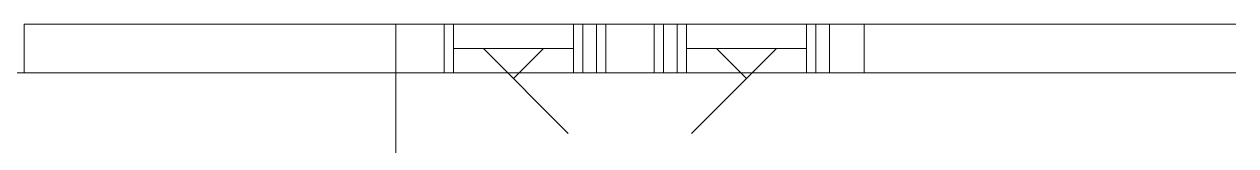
# Model space of a CAD drawing. Header units: millimetres. Extents: x 10 to 413, y 10 to 287.
# Drawn here: x 161.94 to 188.19, y 144.73 to 147.35 of the extents above; entities that cross this region are included whole.
import ezdxf
from ezdxf.lldxf.tags import DXFTag

# ---------------------------------------------------------------- set-up
doc = ezdxf.new("R2010")
doc.units = ezdxf.units.MM
doc.layers.add('LAYER6', color=252, linetype='Continuous')
tags = doc.linetypes.add('dashed', pattern=[7.5, 6, -1.5]).pattern_tags.tags
tags[6:7] = [DXFTag(74, 4), DXFTag(75, 0), DXFTag(340, '0'), DXFTag(46, 1.0), DXFTag(50, 0.0), DXFTag(44, 0.0), DXFTag(45, 0.0)]
tags[4:5] = [DXFTag(74, 4), DXFTag(75, 0), DXFTag(340, '0'), DXFTag(46, 1.0), DXFTag(50, 0.0), DXFTag(44, 0.0), DXFTag(45, 0.0)]

# ---------------------------------------------------------------- blocks, each defined once
blk = doc.blocks.new('FcPack%d0')
at = {"layer": 'LAYER6', "color": 3, "linetype": 'Continuous', "lineweight": 13}
for p, q in [((21.957, -8.661), (13.907, -8.661)), ((13.907, -8.661), (13.907, -9.711)), ((21.957, -9.711), (21.957, -8.661)), ((21.957, -8.661), (23.007, -8.661)), ((23.007, -9.711), (23.007, -8.661)), ((23.007, -9.711), (23.007, -8.661)), ((23.007, -8.661), (23.007, -9.711)), ((26.007, -9.711), (26.007, -8.661)), ((26.007, -9.711), (26.007, -8.661)), ((26.007, -9.711), (26.007, -8.661)), ((26.007, -8.661), (26.307, -8.661)), ((26.507, -8.661), (26.307, -8.661)), ((26.307, -8.661), (26.307, -9.711)), ((26.507, -9.711), (26.507, -8.661)), ((26.507, -8.661), (27.557, -8.661)), ((27.757, -8.661), (27.557, -8.661)), ((27.557, -8.661), (27.557, -9.711)), ((27.757, -9.711), (27.757, -8.661)), ((27.757, -8.661), (28.057, -8.661)), ((28.057, -8.661), (28.057, -9.711)), ((28.057, -9.711), (28.057, -8.661)), ((28.057, -8.661), (28.057, -9.711)), ((31.057, -8.661), (31.057, -9.711)), ((31.057, -9.711), (31.057, -8.661)), ((31.057, -9.711), (31.057, -8.661)), ((31.057, -8.661), (32.107, -8.661)), ((31.057, -9.711), (31.057, -8.661)), ((31.057, -8.661), (31.357, -8.661)), ((31.357, -8.661), (31.357, -9.711)), ((40.157, -8.661), (32.107, -8.661)), ((32.107, -8.661), (32.107, -9.711)), ((13.907, -9.711), (12.857, -9.711)), ((13.907, -9.711), (21.957, -9.711)), ((23.007, -9.711), (21.957, -9.711)), ((26.307, -9.711), (26.007, -9.711)), ((26.307, -9.711), (26.507, -9.711)), ((27.557, -9.711), (26.507, -9.711)), ((27.557, -9.711), (27.757, -9.711)), ((28.057, -9.711), (27.757, -9.711)), ((32.107, -9.711), (31.057, -9.711)), ((31.357, -9.711), (31.057, -9.711)), ((32.107, -9.711), (40.157, -9.711))]:
    blk.add_line(p, q, dxfattribs=at)
at = {"layer": 'LAYER6', "color": 2, "linetype": 'Continuous', "lineweight": 13}
for p, q in [((23.007, -8.661), (23.207, -8.661)), ((23.007, -8.661), (23.007, -9.711)), ((23.007, -8.661), (23.207, -8.661)), ((23.007, -8.661), (23.007, -9.711)), ((23.207, -8.661), (23.207, -9.711)), ((23.207, -8.661), (23.207, -9.711)), ((26.007, -8.661), (25.807, -8.661)), ((25.807, -8.661), (25.807, -9.711)), ((26.007, -8.661), (25.807, -8.661)), ((25.807, -8.661), (25.807, -9.711)), ((26.007, -8.661), (26.007, -9.711)), ((26.007, -8.661), (26.007, -9.711)), ((28.057, -8.661), (28.257, -8.661)), ((28.057, -8.661), (28.057, -9.711)), ((28.057, -8.661), (28.257, -8.661)), ((28.057, -8.661), (28.057, -9.711)), ((28.257, -8.661), (28.257, -9.711)), ((28.257, -8.661), (28.257, -9.711)), ((31.057, -8.661), (30.857, -8.661)), ((30.857, -8.661), (30.857, -9.711)), ((31.057, -8.661), (30.857, -8.661)), ((30.857, -8.661), (30.857, -9.711)), ((31.057, -8.661), (31.057, -9.711)), ((31.057, -8.661), (31.057, -9.711)), ((23.207, -9.186), (25.807, -9.186)), ((23.207, -9.186), (25.807, -9.186)), ((23.857, -9.186), (25.695, -11.025)), ((25.157, -9.186), (24.507, -9.836)), ((30.857, -9.186), (28.257, -9.186)), ((28.257, -9.186), (30.857, -9.186)), ((30.207, -9.186), (28.368, -11.025)), ((28.907, -9.186), (29.557, -9.836)), ((23.007, -9.711), (23.207, -9.711)), ((23.007, -9.711), (23.207, -9.711)), ((26.007, -9.711), (25.807, -9.711)), ((26.007, -9.711), (25.807, -9.711)), ((28.057, -9.711), (28.257, -9.711)), ((28.057, -9.711), (28.257, -9.711)), ((31.057, -9.711), (30.857, -9.711)), ((31.057, -9.711), (30.857, -9.711))]:
    blk.add_line(p, q, dxfattribs=at)
at = {"layer": 'LAYER6', "color": 1, "linetype": 'Continuous', "lineweight": 13}
for p, q in [((23.207, -8.661), (25.807, -8.661)), ((23.207, -8.661), (25.807, -8.661)), ((30.857, -8.661), (28.257, -8.661)), ((28.257, -8.661), (30.857, -8.661)), ((23.207, -9.711), (25.807, -9.711)), ((23.207, -9.711), (25.807, -9.711)), ((30.857, -9.711), (28.257, -9.711)), ((28.257, -9.711), (30.857, -9.711))]:
    blk.add_line(p, q, dxfattribs=at)
at = {"layer": 'LAYER6', "color": 1, "linetype": 'dashed', "lineweight": 13}
blk.add_line((21.957, -9.711), (21.957, -18.811), dxfattribs=at)
blk.add_line((21.957, -9.711), (21.957, -18.811), dxfattribs=at)

msp = doc.modelspace()

# ---------------------------------------------------------------- block references
at = {"layer": 'LAYER6', "color": 1, "linetype": 'Continuous', "lineweight": 13}
msp.add_blockref('FcPack%d0', (148.028, 156.014), dxfattribs=at)

doc.saveas('drawing.dxf')
